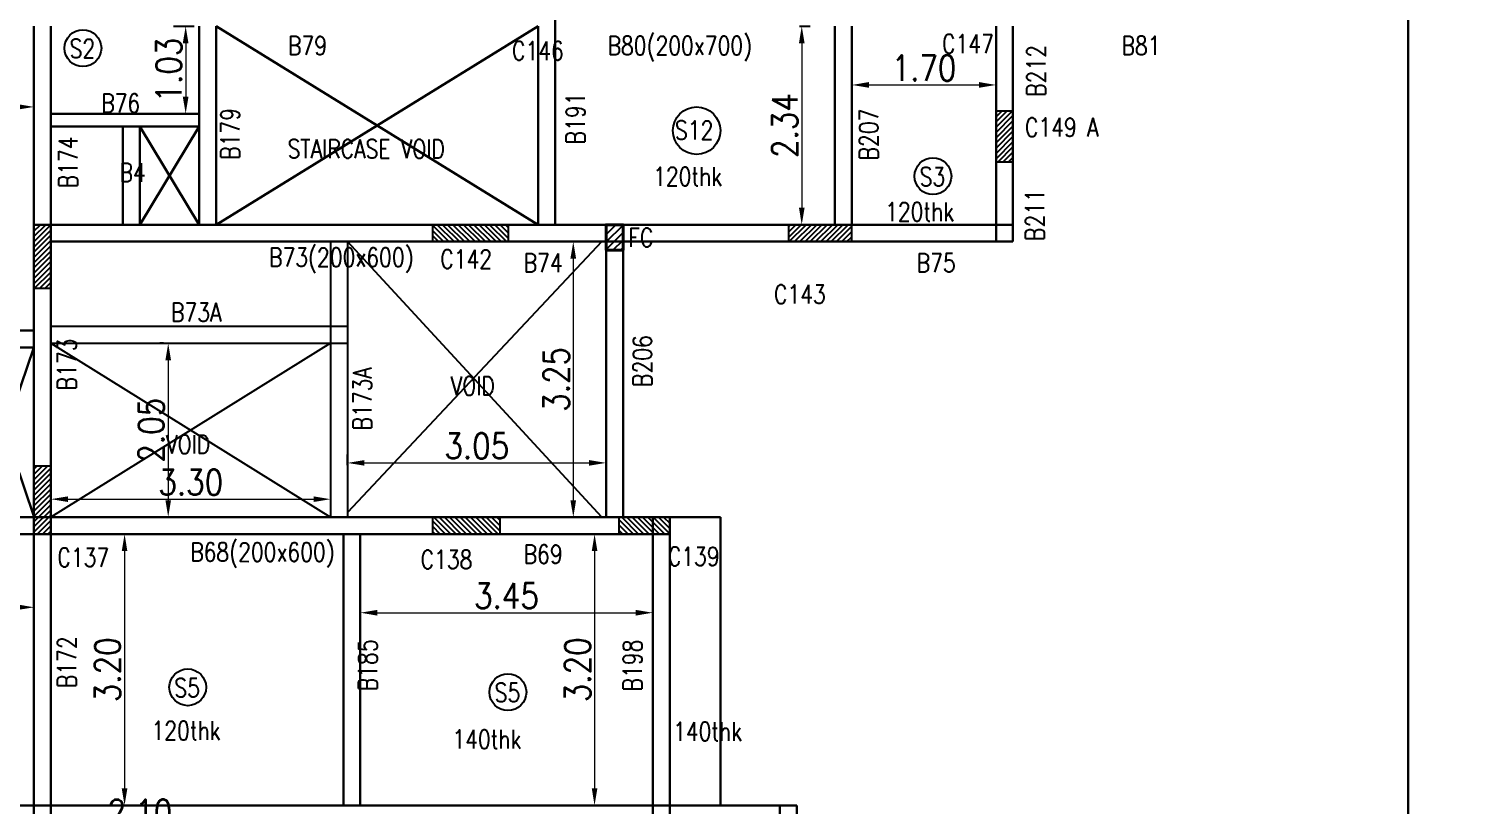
# Model space of a CAD drawing. Extents: x 461 to 37421, y -8279 to -202.
# Drawn here: x 36995.66 to 37012.53, y -8231.34 to -8222.17 of the extents above; entities that cross this region are included whole.
import ezdxf

# ---------------------------------------------------------------- set-up
doc = ezdxf.new("R2010")
doc.units = 0
doc.header["$MEASUREMENT"] = 0
doc.header["$PDMODE"] = 34
doc.header["$PDSIZE"] = 0.2
for name, color, linetype in [('COLNO', 4, 'Continuous'), ('DIM', 253, 'Continuous'), ('FLAT NOS', 4, 'Continuous'), ('K-col', 1, 'Continuous')]:
    doc.layers.add(name, color=color, linetype=linetype)
doc.layers.add('DIMENSIONS', color=71, linetype='Continuous', lineweight=13)
doc.layers.add('k-beam', color=6, linetype='Continuous', lineweight=30)
doc.styles.add('RS', font='ROMANS.shx', dxfattribs={"width": 0.85})
doc.dimstyles.new('DIM1', dxfattribs={"dimtxt": 0.3, "dimasz": 0.2, "dimexe": 0.1, "dimexo": 0.0625, "dimgap": 0.05, "dimtad": 1, "dimzin": 0, "dimdsep": 46, "dimtxsty": 'RS', "dimcen": 0.09, "dimclrd": 256, "dimclre": 256, "dimclrt": 12, "dimaunit": 1, "dimadec": 3, "dimazin": 0, "dimtfac": 1, "dimtofl": 0, "dimtmove": 2, "dimatfit": 3, "dimfxl": 1, "dimtolj": 1, "dimtzin": 0, "dimlwd": -1, "dimarcsym": 0})

# ---------------------------------------------------------------- blocks, each defined once
blk = doc.blocks.new('fsdfsdf')
h = blk.add_hatch()
h.set_pattern_fill('ANSI31', color=1, scale=0.5)
h.set_pattern_definition([(45, (11.83, -0.099994), (-0.04419417382, 0.04419417382), [])])
h.paths.add_polyline_path([(37113.084, -7948.211), (37112.884, -7948.211), (37112.884, -7948.511), (37113.084, -7948.511)])
at = {"layer": 'K-col'}
h = blk.add_hatch(dxfattribs=at)
h.set_pattern_fill('ANSI31', color=256, scale=0.35, style=0)
h.set_pattern_definition([(45, (-263.63834, 258.75424), (-0.030935921677, 0.030935921677), [])])
h.paths.add_polyline_path([(37117.684, -7946.871), (37117.484, -7946.871), (37117.484, -7947.471), (37117.684, -7947.471)])
h = blk.add_hatch(dxfattribs=at)
h.set_pattern_fill('ANSI31', color=256, scale=0.35, angle=-180, style=0)
h.set_pattern_definition([(225, (-260.49301, 253.893836), (0.030935921677, -0.030935921677), [])])
h.paths.add_polyline_path([(37106.334, -7948.211), (37106.134, -7948.211), (37106.134, -7948.961), (37106.334, -7948.961)])
h = blk.add_hatch(dxfattribs=at)
h.set_pattern_fill('ANSI31', color=256, scale=0.35, angle=-90, style=0)
h.set_pattern_definition([(315, (-249.200797, 256.028), (0.030935921677, 0.030935921677), [])])
h.paths.add_polyline_path([(37111.509, -7948.411), (37111.509, -7948.211), (37111.059, -7948.211), (37111.059, -7948.411)])
h.paths.add_polyline_path([(37111.059, -7948.411), (37111.059, -7948.211), (37110.895, -7948.211, -0.067586), (37110.909, -7948.311, -0.067586), (37110.895, -7948.411)])
h.paths.add_polyline_path([(37110.834, -7948.411), (37110.895, -7948.411, 0.067586), (37110.909, -7948.311, 0.067586), (37110.895, -7948.211), (37110.834, -7948.211)])
h.paths.add_polyline_path([(37111.659, -7948.311, -0.067586), (37111.673, -7948.211), (37111.509, -7948.211), (37111.509, -7948.411), (37111.673, -7948.411, -0.067586)])
h.paths.add_polyline_path([(37111.734, -7948.211), (37111.673, -7948.211, 0.067586), (37111.659, -7948.311, 0.067586), (37111.673, -7948.411), (37111.734, -7948.411)])
h = blk.add_hatch(dxfattribs=at)
h.set_pattern_fill('ANSI31', color=256, scale=0.35, angle=-180, style=0)
h.set_pattern_definition([(225, (-250.036487, 253.52269), (0.030935921677, -0.030935921677), [])])
h.paths.add_polyline_path([(37115.784, -7948.411), (37115.784, -7948.211), (37115.034, -7948.211), (37115.034, -7948.411)])
h = blk.add_hatch(dxfattribs=at)
h.set_pattern_fill('ANSI31', color=256, scale=0.35, style=0)
h.set_pattern_definition([(45, (-269.219976, 254.362537), (-0.030935921677, 0.030935921677), [])])
h.paths.add_polyline_path([(37106.334, -7951.061), (37106.134, -7951.061), (37106.134, -7951.861), (37106.334, -7951.861)])
h = blk.add_hatch(dxfattribs=at)
h.set_pattern_fill('ANSI31', color=256, scale=0.35, angle=-90, style=0)
h.set_pattern_definition([(315, (45317.057792, 29423.692835), (0.030935921677, 0.030935921677), [])])
h.paths.add_polyline_path([(37111.634, -7951.861), (37111.634, -7951.661), (37110.834, -7951.661), (37110.834, -7951.861)])
h = blk.add_hatch(dxfattribs=at)
h.set_pattern_fill('ANSI31', color=256, scale=0.35, angle=-90, style=0)
h.set_pattern_definition([(315, (45319.259496, 29429.4612), (0.030935921677, 0.030935921677), [])])
h.paths.add_polyline_path([(37113.634, -7951.861), (37113.634, -7951.661), (37113.034, -7951.661), (37113.034, -7951.861)])
at = {"color": 3}
for p, q in [((37109.633, -7948.411), (37109.633, -7951.661)), ((37109.833, -7948.411), (37109.833, -7951.661)), ((37106.334, -7949.41), (37109.832, -7949.41)), ((37106.334, -7949.61), (37109.832, -7949.61))]:
    blk.add_line(p, q, dxfattribs=at)
for p, q in [((37112.834, -7951.66), (37109.832, -7948.41)), ((37112.833, -7948.411), (37109.832, -7951.607)), ((37106.334, -7949.61), (37109.633, -7951.66)), ((37109.633, -7949.61), (37106.334, -7951.66))]:
    blk.add_line(p, q)
at = {"color": 3, "lineweight": 40}
blk.add_lwpolyline([(37112.884, -7948.511), (37113.084, -7948.511), (37113.084, -7948.211), (37112.884, -7948.211)], close=True, dxfattribs=at)
at = {"color": 1, "lineweight": 40}
blk.add_lwpolyline([(37112.884, -7948.511), (37113.084, -7948.511), (37113.084, -7948.211), (37112.884, -7948.211)], close=True, dxfattribs=at)
for centre, radius in [((37106.712, -7946.129), 0.217), ((37113.952, -7947.102), 0.28), ((37116.74, -7947.639), 0.217), ((37107.948, -7953.668), 0.217), ((37111.726, -7953.726), 0.217)]:
    blk.add_circle(centre, radius)
at = {"layer": 'k-beam'}
for p, q in [((37112.284, -7948.211), (37112.284, -7945.671)), ((37106.134, -7948.211), (37106.134, -7945.871)), ((37106.334, -7948.211), (37106.334, -7945.871)), ((37108.084, -7948.211), (37108.084, -7945.871)), ((37112.083, -7945.871), (37108.283, -7948.211)), ((37108.284, -7945.871), (37112.083, -7948.211)), ((37108.284, -7948.211), (37108.284, -7945.871)), ((37108.284, -7945.871), (37112.084, -7948.211)), ((37112.084, -7945.871), (37108.284, -7948.211)), ((37112.084, -7945.871), (37112.084, -7948.211)), ((37115.584, -7945.871), (37115.584, -7948.211)), ((37115.784, -7946.471), (37115.784, -7945.871)), ((37117.484, -7948.411), (37117.484, -7945.871)), ((37117.684, -7948.411), (37117.684, -7945.871)), ((37115.784, -7946.471), (37115.784, -7948.211)), ((37106.334, -7946.902), (37108.084, -7946.902)), ((37106.334, -7947.052), (37108.084, -7947.052)), ((37107.184, -7947.052), (37107.184, -7948.211)), ((37108.084, -7947.052), (37107.384, -7948.211)), ((37107.384, -7947.052), (37108.084, -7948.211)), ((37107.384, -7947.052), (37107.384, -7948.211)), ((37106.134, -7968.511), (37106.134, -7948.211)), ((37106.134, -7948.211), (37117.684, -7948.211)), ((37106.334, -7968.511), (37106.334, -7948.211)), ((37106.334, -7948.411), (37117.684, -7948.411)), ((37112.884, -7948.411), (37112.884, -7951.661)), ((37113.084, -7948.411), (37113.084, -7951.661)), ((37101.254, -7949.461), (37106.134, -7949.461)), ((37101.254, -7949.661), (37106.134, -7949.661)), ((37106.134, -7949.661), (37105.454, -7951.651)), ((37105.458, -7949.661), (37106.134, -7951.651)), ((37113.634, -7951.661), (37101.254, -7951.661)), ((37113.434, -7961.861), (37113.434, -7951.661)), ((37113.634, -7961.861), (37113.634, -7951.661)), ((37113.634, -7951.661), (37114.234, -7951.661)), ((37114.234, -7951.661), (37114.234, -7955.061)), ((37101.254, -7951.861), (37113.634, -7951.861)), ((37109.784, -7951.861), (37109.784, -7955.061)), ((37109.984, -7951.861), (37109.984, -7955.061)), ((37092.254, -7955.061), (37115.134, -7955.061)), ((37114.934, -7961.861), (37114.934, -7955.061)), ((37115.134, -7961.863), (37115.134, -7955.061))]:
    blk.add_line(p, q, dxfattribs=at)
at = {"layer": 'K-col'}
for points in [[(37117.484, -7947.471), (37117.684, -7947.471), (37117.684, -7946.871), (37117.484, -7946.871)], [(37106.134, -7948.961), (37106.334, -7948.961), (37106.334, -7948.211), (37106.134, -7948.211)], [(37110.834, -7948.211), (37110.834, -7948.411), (37111.734, -7948.411), (37111.734, -7948.211)], [(37115.034, -7948.211), (37115.034, -7948.411), (37115.784, -7948.411), (37115.784, -7948.211)], [(37106.134, -7951.861), (37106.334, -7951.861), (37106.334, -7951.061), (37106.134, -7951.061)], [(37110.834, -7951.661), (37110.834, -7951.861), (37111.634, -7951.861), (37111.634, -7951.661)], [(37113.034, -7951.661), (37113.034, -7951.861), (37113.634, -7951.861), (37113.634, -7951.661)]]:
    blk.add_lwpolyline(points, close=True, dxfattribs=at)
at = {"layer": 'COLNO', "color": 3, "lineweight": -3, "style": 'RS', "width": 0.8}
for s, rotation, p in [('B80(200x700)', 359.9918, (37112.901, -7946.209)), ('B79', 359.9918, (37109.131, -7946.209)), ('B212', 89.9918, (37118.068, -7946.703)), ('B81', 359.9918, (37118.964, -7946.209)), ('B76', 359.9918, (37106.927, -7946.887)), ('B191', 89.9918, (37112.634, -7947.263)), ('B179', 89.9918, (37108.559, -7947.446)), ('B207', 89.9918, (37116.092, -7947.453)), ('B174', 89.9918, (37106.646, -7947.781)), ('B4', 359.9918, (37107.143, -7947.706)), ('120thk', 359.9918, (37113.438, -7947.752)), ('120thk', 359.9918, (37116.175, -7948.168)), ('B211', 89.9918, (37118.053, -7948.403)), ('B73(200x600)', 359.9918, (37108.908, -7948.705)), ('B74', 359.9918, (37111.911, -7948.771)), ('B75', 359.9918, (37116.548, -7948.771)), ('B73A', 359.9918, (37107.751, -7949.354)), ('B173', 89.9918, (37106.633, -7950.164)), ('B206', 89.9918, (37113.422, -7950.125)), ('B173A', 89.9918, (37110.118, -7950.637)), ('VOID', 359.9918, (37111.05, -7950.223)), ('VOID', 359.9918, (37107.692, -7950.912)), ('B68(200x600)', 359.9918, (37107.977, -7952.182)), ('B69', 359.9918, (37111.911, -7952.208)), ('B172', 89.9918, (37106.633, -7953.678)), ('B185', 89.9918, (37110.182, -7953.714)), ('B198', 89.9918, (37113.307, -7953.717)), ('120thk', 359.9918, (37107.521, -7954.289)), ('140thk', 359.9918, (37113.673, -7954.298)), ('140thk', 359.9918, (37111.07, -7954.391))]:
    blk.add_text(s, height=0.22, rotation=rotation, dxfattribs=at).set_placement(p)
at = {"layer": 'COLNO', "lineweight": -3, "style": 'RS', "width": 0.8}
for s, p in [('C147', (37116.848, -7946.187)), ('C146', (37111.774, -7946.269)), ('C149 A', (37117.825, -7947.172)), ('STAIRCASE VOID', (37109.126, -7947.427)), ('C142', (37110.928, -7948.727)), ('C143', (37114.865, -7949.142)), ('C137', (37106.411, -7952.246)), ('C138', (37110.696, -7952.271)), ('C139', (37113.612, -7952.234))]:
    blk.add_text(s, height=0.22, rotation=359.9918, dxfattribs=at).set_placement(p)
at = {"layer": 'COLNO', "color": 1, "lineweight": -3, "style": 'RS', "width": 0.8}
for s, p in [('S2', (37106.555, -7946.244)), ('S12', (37113.696, -7947.207)), ('S3', (37116.583, -7947.755)), ('FC', (37113.147, -7948.472)), ('S5', (37107.791, -7953.784)), ('S5', (37111.57, -7953.841))]:
    blk.add_text(s, height=0.22, rotation=359.9918, dxfattribs=at).set_placement(p)
blk = doc.blocks.new('*D2373')
at = {"layer": 'Defpoints', "color": 0, "lineweight": 30, "transparency": 16777216}
for p in [(36995.726, -8223.097), (36990.846, -8223.191, 0), (36995.726, -8223.191, 0)]:
    blk.add_point(p, dxfattribs=at)
at = {"layer": 'DIMENSIONS', "lineweight": -2, "transparency": 16777216}
for p, q in [((36990.846, -8223.128), (36990.846, -8222.997)), ((36995.726, -8223.128), (36995.726, -8222.997))]:
    blk.add_line(p, q, dxfattribs=at)
at = {"layer": 'DIMENSIONS', "transparency": 16777216}
blk.add_line((36991.046, -8223.097), (36995.526, -8223.097), dxfattribs=at)
at = {"layer": 'DIMENSIONS', "lineweight": 30, "transparency": 16777216}
for points in [[(36991.046, -8223.063), (36991.046, -8223.13), (36990.846, -8223.097)], [(36995.526, -8223.063), (36995.526, -8223.13), (36995.726, -8223.097)]]:
    blk.add_solid(points, dxfattribs=at)
at = {"layer": 'DIMENSIONS', "color": 12, "lineweight": 30, "transparency": 16777216, "insert": (36993.286, -8222.897), "char_height": 0.3, "attachment_point": 5, "style": 'RS'}
blk.add_mtext('\\A1;4.88', dxfattribs=at)
blk = doc.blocks.new('*D2375')
at = {"layer": 'Defpoints', "color": 0, "lineweight": 30, "transparency": 16777216}
for p in [(36997.309, -8222.146, 0), (36997.309, -8223.177, 0), (36997.516, -8223.177)]:
    blk.add_point(p, dxfattribs=at)
at = {"layer": 'DIMENSIONS', "lineweight": -2, "transparency": 16777216}
for p, q in [((36997.372, -8222.146), (36997.616, -8222.146)), ((36997.372, -8223.177), (36997.616, -8223.177))]:
    blk.add_line(p, q, dxfattribs=at)
at = {"layer": 'DIMENSIONS', "transparency": 16777216}
blk.add_line((36997.516, -8222.346), (36997.516, -8222.977), dxfattribs=at)
at = {"layer": 'DIMENSIONS', "lineweight": 30, "transparency": 16777216}
for points in [[(36997.482, -8222.346), (36997.549, -8222.346), (36997.516, -8222.146)], [(36997.482, -8222.977), (36997.549, -8222.977), (36997.516, -8223.177)]]:
    blk.add_solid(points, dxfattribs=at)
at = {"layer": 'DIMENSIONS', "color": 12, "lineweight": 30, "transparency": 16777216, "insert": (36997.316, -8222.662), "char_height": 0.3, "attachment_point": 5, "rotation": 90, "style": 'RS'}
blk.add_mtext('\\A1;1.03', dxfattribs=at)
blk = doc.blocks.new('*D2395')
at = {"layer": 'Defpoints', "color": 0, "lineweight": 30, "transparency": 16777216}
for p in [(37005.376, -8222.746, 0), (37007.076, -8222.746, 0), (37007.076, -8222.838)]:
    blk.add_point(p, dxfattribs=at)
at = {"layer": 'DIMENSIONS', "lineweight": -2, "transparency": 16777216}
for p, q in [((37005.376, -8222.808), (37005.376, -8222.938)), ((37007.076, -8222.808), (37007.076, -8222.938))]:
    blk.add_line(p, q, dxfattribs=at)
at = {"layer": 'DIMENSIONS', "transparency": 16777216}
blk.add_line((37005.576, -8222.838), (37006.876, -8222.838), dxfattribs=at)
at = {"layer": 'DIMENSIONS', "lineweight": 30, "transparency": 16777216}
for points in [[(37005.576, -8222.804), (37005.576, -8222.871), (37005.376, -8222.838)], [(37006.876, -8222.804), (37006.876, -8222.871), (37007.076, -8222.838)]]:
    blk.add_solid(points, dxfattribs=at)
at = {"layer": 'DIMENSIONS', "color": 12, "lineweight": 30, "transparency": 16777216, "insert": (37006.226, -8222.638), "char_height": 0.3, "attachment_point": 5, "style": 'RS'}
blk.add_mtext('\\A1;1.70', dxfattribs=at)
blk = doc.blocks.new('*D2396')
at = {"layer": 'Defpoints', "color": 0, "lineweight": 30, "transparency": 16777216}
for p in [(37004.693, -8222.146, 0), (37004.693, -8224.486, 0), (37004.784, -8224.486)]:
    blk.add_point(p, dxfattribs=at)
at = {"layer": 'DIMENSIONS', "lineweight": -2, "transparency": 16777216}
for p, q in [((37004.756, -8222.146), (37004.884, -8222.146)), ((37004.756, -8224.486), (37004.884, -8224.486))]:
    blk.add_line(p, q, dxfattribs=at)
at = {"layer": 'DIMENSIONS', "transparency": 16777216}
blk.add_line((37004.784, -8222.346), (37004.784, -8224.286), dxfattribs=at)
at = {"layer": 'DIMENSIONS', "lineweight": 30, "transparency": 16777216}
for points in [[(37004.751, -8222.346), (37004.818, -8222.346), (37004.784, -8222.146)], [(37004.751, -8224.286), (37004.818, -8224.286), (37004.784, -8224.486)]]:
    blk.add_solid(points, dxfattribs=at)
at = {"layer": 'DIMENSIONS', "color": 12, "lineweight": 30, "transparency": 16777216, "insert": (37004.584, -8223.316), "char_height": 0.3, "attachment_point": 5, "rotation": 90, "style": 'RS'}
blk.add_mtext('\\A1;2.34', dxfattribs=at)
blk = doc.blocks.new('*D2397')
at = {"layer": 'Defpoints', "color": 0, "lineweight": 30, "transparency": 16777216}
for p in [(37002.476, -8227.296), (36999.425, -8227.385, 0), (37002.476, -8227.385, 0)]:
    blk.add_point(p, dxfattribs=at)
at = {"layer": 'DIMENSIONS', "lineweight": -2, "transparency": 16777216}
for p, q in [((36999.425, -8227.322), (36999.425, -8227.196)), ((37002.476, -8227.322), (37002.476, -8227.196))]:
    blk.add_line(p, q, dxfattribs=at)
at = {"layer": 'DIMENSIONS', "transparency": 16777216}
blk.add_line((36999.625, -8227.296), (37002.276, -8227.296), dxfattribs=at)
at = {"layer": 'DIMENSIONS', "lineweight": 30, "transparency": 16777216}
for points in [[(36999.625, -8227.263), (36999.625, -8227.329), (36999.425, -8227.296)], [(37002.276, -8227.263), (37002.276, -8227.329), (37002.476, -8227.296)]]:
    blk.add_solid(points, dxfattribs=at)
at = {"layer": 'DIMENSIONS', "color": 12, "lineweight": 30, "transparency": 16777216, "insert": (37000.951, -8227.096), "char_height": 0.3, "attachment_point": 5, "style": 'RS'}
blk.add_mtext('\\A1;3.05', dxfattribs=at)
blk = doc.blocks.new('*D2398')
at = {"layer": 'Defpoints', "color": 0, "lineweight": 30, "transparency": 16777216}
for p in [(37002.109, -8224.686, 0), (37002.089, -8227.936), (37002.109, -8227.936, 0)]:
    blk.add_point(p, dxfattribs=at)
at = {"layer": 'DIMENSIONS', "lineweight": -2, "transparency": 16777216}
for p, q in [((37002.046, -8224.686), (37001.989, -8224.686)), ((37002.046, -8227.936), (37001.989, -8227.936))]:
    blk.add_line(p, q, dxfattribs=at)
at = {"layer": 'DIMENSIONS', "transparency": 16777216}
blk.add_line((37002.089, -8224.886), (37002.089, -8227.736), dxfattribs=at)
at = {"layer": 'DIMENSIONS', "lineweight": 30, "transparency": 16777216}
for points in [[(37002.055, -8224.886), (37002.122, -8224.886), (37002.089, -8224.686)], [(37002.055, -8227.736), (37002.122, -8227.736), (37002.089, -8227.936)]]:
    blk.add_solid(points, dxfattribs=at)
at = {"layer": 'DIMENSIONS', "color": 12, "lineweight": 30, "transparency": 16777216, "insert": (37001.889, -8226.311), "char_height": 0.3, "attachment_point": 5, "rotation": 90, "style": 'RS'}
blk.add_mtext('\\A1;3.25', dxfattribs=at)
blk = doc.blocks.new('*D2399')
at = {"layer": 'Defpoints', "color": 0, "lineweight": 30, "transparency": 16777216}
for p in [(36997.319, -8225.885, 0), (36997.31, -8227.936), (36997.319, -8227.936, 0)]:
    blk.add_point(p, dxfattribs=at)
at = {"layer": 'DIMENSIONS', "lineweight": -2, "transparency": 16777216}
for p, q in [((36997.256, -8225.885), (36997.21, -8225.885)), ((36997.256, -8227.936), (36997.21, -8227.936))]:
    blk.add_line(p, q, dxfattribs=at)
at = {"layer": 'DIMENSIONS', "transparency": 16777216}
blk.add_line((36997.31, -8226.085), (36997.31, -8227.736), dxfattribs=at)
at = {"layer": 'DIMENSIONS', "lineweight": 30, "transparency": 16777216}
for points in [[(36997.277, -8226.085), (36997.343, -8226.085), (36997.31, -8225.885)], [(36997.277, -8227.736), (36997.343, -8227.736), (36997.31, -8227.936)]]:
    blk.add_solid(points, dxfattribs=at)
at = {"layer": 'DIMENSIONS', "color": 12, "lineweight": 30, "transparency": 16777216, "insert": (36997.11, -8226.91), "char_height": 0.3, "attachment_point": 5, "rotation": 90, "style": 'RS'}
blk.add_mtext('\\A1;2.05', dxfattribs=at)
blk = doc.blocks.new('*D2400')
at = {"layer": 'Defpoints', "color": 0, "lineweight": 30, "transparency": 16777216}
for p in [(36995.926, -8226.946, 0), (36999.225, -8226.946, 0), (36999.225, -8227.724)]:
    blk.add_point(p, dxfattribs=at)
at = {"layer": 'DIMENSIONS', "lineweight": -2, "transparency": 16777216}
for p, q in [((36995.926, -8227.009), (36995.926, -8227.824)), ((36999.225, -8227.009), (36999.225, -8227.824))]:
    blk.add_line(p, q, dxfattribs=at)
at = {"layer": 'DIMENSIONS', "transparency": 16777216}
blk.add_line((36996.126, -8227.724), (36999.025, -8227.724), dxfattribs=at)
at = {"layer": 'DIMENSIONS', "lineweight": 30, "transparency": 16777216}
for points in [[(36996.126, -8227.691), (36996.126, -8227.757), (36995.926, -8227.724)], [(36999.025, -8227.691), (36999.025, -8227.757), (36999.225, -8227.724)]]:
    blk.add_solid(points, dxfattribs=at)
at = {"layer": 'DIMENSIONS', "color": 12, "lineweight": 30, "transparency": 16777216, "insert": (36997.576, -8227.524), "char_height": 0.3, "attachment_point": 5, "style": 'RS'}
blk.add_mtext('\\A1;3.30', dxfattribs=at)
blk = doc.blocks.new('*D2401')
at = {"layer": 'Defpoints', "color": 0, "lineweight": 30, "transparency": 16777216}
for p in [(36999.576, -8228.783, 0), (37003.026, -8228.783, 0), (37003.026, -8229.063)]:
    blk.add_point(p, dxfattribs=at)
at = {"layer": 'DIMENSIONS', "lineweight": -2, "transparency": 16777216}
for p, q in [((36999.576, -8228.845), (36999.576, -8229.163)), ((37003.026, -8228.845), (37003.026, -8229.163))]:
    blk.add_line(p, q, dxfattribs=at)
at = {"layer": 'DIMENSIONS', "transparency": 16777216}
blk.add_line((36999.776, -8229.063), (37002.826, -8229.063), dxfattribs=at)
at = {"layer": 'DIMENSIONS', "lineweight": 30, "transparency": 16777216}
for points in [[(36999.776, -8229.03), (36999.776, -8229.097), (36999.576, -8229.063)], [(37002.826, -8229.03), (37002.826, -8229.097), (37003.026, -8229.063)]]:
    blk.add_solid(points, dxfattribs=at)
at = {"layer": 'DIMENSIONS', "color": 12, "lineweight": 30, "transparency": 16777216, "insert": (37001.301, -8228.863), "char_height": 0.3, "attachment_point": 5, "style": 'RS'}
blk.add_mtext('\\A1;3.45', dxfattribs=at)
blk = doc.blocks.new('*D2402')
at = {"layer": 'Defpoints', "color": 0, "lineweight": 30, "transparency": 16777216}
for p in [(37002.258, -8228.136, 0), (37002.258, -8231.336, 0), (37002.34, -8231.336)]:
    blk.add_point(p, dxfattribs=at)
at = {"layer": 'DIMENSIONS', "lineweight": -2, "transparency": 16777216}
for p, q in [((37002.32, -8228.136), (37002.44, -8228.136)), ((37002.32, -8231.336), (37002.44, -8231.336))]:
    blk.add_line(p, q, dxfattribs=at)
at = {"layer": 'DIMENSIONS', "transparency": 16777216}
blk.add_line((37002.34, -8228.336), (37002.34, -8231.136), dxfattribs=at)
at = {"layer": 'DIMENSIONS', "lineweight": 30, "transparency": 16777216}
for points in [[(37002.307, -8228.336), (37002.373, -8228.336), (37002.34, -8228.136)], [(37002.307, -8231.136), (37002.373, -8231.136), (37002.34, -8231.336)]]:
    blk.add_solid(points, dxfattribs=at)
at = {"layer": 'DIMENSIONS', "color": 12, "lineweight": 30, "transparency": 16777216, "insert": (37002.14, -8229.736), "char_height": 0.3, "attachment_point": 5, "rotation": 90, "style": 'RS'}
blk.add_mtext('\\A1;3.20', dxfattribs=at)
blk = doc.blocks.new('*D2403')
at = {"layer": 'Defpoints', "color": 0, "lineweight": 30, "transparency": 16777216}
for p in [(36997.036, -8228.136, 0), (36996.795, -8231.336), (36997.036, -8231.336, 0)]:
    blk.add_point(p, dxfattribs=at)
at = {"layer": 'DIMENSIONS', "lineweight": -2, "transparency": 16777216}
for p, q in [((36996.974, -8228.136), (36996.695, -8228.136)), ((36996.974, -8231.336), (36996.695, -8231.336))]:
    blk.add_line(p, q, dxfattribs=at)
at = {"layer": 'DIMENSIONS', "transparency": 16777216}
blk.add_line((36996.795, -8228.336), (36996.795, -8231.136), dxfattribs=at)
at = {"layer": 'DIMENSIONS', "lineweight": 30, "transparency": 16777216}
for points in [[(36996.762, -8228.336), (36996.828, -8228.336), (36996.795, -8228.136)], [(36996.762, -8231.136), (36996.828, -8231.136), (36996.795, -8231.336)]]:
    blk.add_solid(points, dxfattribs=at)
at = {"layer": 'DIMENSIONS', "color": 12, "lineweight": 30, "transparency": 16777216, "insert": (36996.595, -8229.736), "char_height": 0.3, "attachment_point": 5, "rotation": 90, "style": 'RS'}
blk.add_mtext('\\A1;3.20', dxfattribs=at)
blk = doc.blocks.new('*D2404')
at = {"layer": 'Defpoints', "color": 0, "lineweight": 30, "transparency": 16777216}
for p in [(36993.386, -8228.821, 0), (36995.726, -8228.821, 0), (36995.726, -8228.999)]:
    blk.add_point(p, dxfattribs=at)
at = {"layer": 'DIMENSIONS', "lineweight": -2, "transparency": 16777216}
for p, q in [((36993.386, -8228.883), (36993.386, -8229.099)), ((36995.726, -8228.883), (36995.726, -8229.099))]:
    blk.add_line(p, q, dxfattribs=at)
at = {"layer": 'DIMENSIONS', "transparency": 16777216}
blk.add_line((36993.586, -8228.999), (36995.526, -8228.999), dxfattribs=at)
at = {"layer": 'DIMENSIONS', "lineweight": 30, "transparency": 16777216}
for points in [[(36993.586, -8228.965), (36993.586, -8229.032), (36993.386, -8228.999)], [(36995.526, -8228.965), (36995.526, -8229.032), (36995.726, -8228.999)]]:
    blk.add_solid(points, dxfattribs=at)
at = {"layer": 'DIMENSIONS', "color": 12, "lineweight": 30, "transparency": 16777216, "insert": (36994.556, -8228.799), "char_height": 0.3, "attachment_point": 5, "style": 'RS'}
blk.add_mtext('\\A1;2.34', dxfattribs=at)
blk = doc.blocks.new('*D2421')
at = {"layer": 'Defpoints', "color": 0, "lineweight": 30, "transparency": 16777216}
for p in [(36998.026, -8231.616), (36995.926, -8231.869, 0), (36998.026, -8231.869, 0)]:
    blk.add_point(p, dxfattribs=at)
at = {"layer": 'DIMENSIONS', "lineweight": -2, "transparency": 16777216}
for p, q in [((36995.926, -8231.806), (36995.926, -8231.516)), ((36998.026, -8231.806), (36998.026, -8231.516))]:
    blk.add_line(p, q, dxfattribs=at)
at = {"layer": 'DIMENSIONS', "transparency": 16777216}
blk.add_line((36996.126, -8231.616), (36997.826, -8231.616), dxfattribs=at)
at = {"layer": 'DIMENSIONS', "lineweight": 30, "transparency": 16777216}
for points in [[(36996.126, -8231.583), (36996.126, -8231.649), (36995.926, -8231.616)], [(36997.826, -8231.583), (36997.826, -8231.649), (36998.026, -8231.616)]]:
    blk.add_solid(points, dxfattribs=at)
at = {"layer": 'DIMENSIONS', "color": 12, "lineweight": 30, "transparency": 16777216, "insert": (36996.976, -8231.416), "char_height": 0.3, "attachment_point": 5, "style": 'RS'}
blk.add_mtext('\\A1;2.10', dxfattribs=at)

msp = doc.modelspace()

# ---------------------------------------------------------------- linework, layer by layer
at = {"layer": 'DIMENSIONS', "lineweight": 30}
msp.add_lwpolyline([(36980.925, -8235.631), (37011.938, -8235.631), (37011.938, -8207.938), (36980.925, -8207.938)], close=True, dxfattribs=at)
at = {"layer": 'FLAT NOS', "lineweight": 30}
msp.add_circle((36995.726, -8234.837, 0), 44.46, dxfattribs=at)

# ---------------------------------------------------------------- block references
at = {"layer": 'DIM'}
msp.add_blockref('fsdfsdf', (-110.408, -276.275, 0), dxfattribs=at)

# ---------------------------------------------------------------- dimensions: what is measured, and where the dimension line sits
at = {"layer": 'DIMENSIONS', "lineweight": 30}
for base, p1, p2, picture, middle in [((36997.516, -8223.177), (36997.309, -8222.146, 0), (36997.309, -8223.177, 0), '*D2375', (36997.316, -8222.662)), ((37004.784, -8224.486), (37004.693, -8222.146, 0), (37004.693, -8224.486, 0), '*D2396', (37004.584, -8223.316)), ((37002.089, -8227.936), (37002.109, -8224.686, 0), (37002.109, -8227.936, 0), '*D2398', (37001.889, -8226.311)), ((36997.31, -8227.936), (36997.319, -8225.885, 0), (36997.319, -8227.936, 0), '*D2399', (36997.11, -8226.91)), ((36996.795, -8231.336), (36997.036, -8228.136, 0), (36997.036, -8231.336, 0), '*D2403', (36996.595, -8229.736)), ((37002.34, -8231.336), (37002.258, -8228.136, 0), (37002.258, -8231.336, 0), '*D2402', (37002.14, -8229.736))]:
    dim = msp.add_linear_dim(base=base, p1=p1, p2=p2, angle=90, dimstyle='DIM1', override={"dimpost": '\\X', "dimfxl": 0.18}, dxfattribs=at)
    dim.commit()
    dim.dimension.update_dxf_attribs({"geometry": picture, "text_midpoint": middle})
for base, p1, p2, picture, middle in [((37007.076, -8222.838), (37005.376, -8222.746, 0), (37007.076, -8222.746, 0), '*D2395', (37006.226, -8222.638)), ((36995.726, -8223.097), (36990.846, -8223.191, 0), (36995.726, -8223.191, 0), '*D2373', (36993.286, -8222.897)), ((36999.225, -8227.724), (36995.926, -8226.946, 0), (36999.225, -8226.946, 0), '*D2400', (36997.576, -8227.524)), ((37002.476, -8227.296), (36999.425, -8227.385, 0), (37002.476, -8227.385, 0), '*D2397', (37000.951, -8227.096)), ((36995.726, -8228.999), (36993.386, -8228.821, 0), (36995.726, -8228.821, 0), '*D2404', (36994.556, -8228.799)), ((37003.026, -8229.063), (36999.576, -8228.783, 0), (37003.026, -8228.783, 0), '*D2401', (37001.301, -8228.863)), ((36998.026, -8231.616), (36995.926, -8231.869, 0), (36998.026, -8231.869, 0), '*D2421', (36996.976, -8231.416))]:
    dim = msp.add_linear_dim(base=base, p1=p1, p2=p2, dimstyle='DIM1', override={"dimpost": '\\X', "dimfxl": 0.18}, dxfattribs=at)
    dim.commit()
    dim.dimension.update_dxf_attribs({"geometry": picture, "text_midpoint": middle})

doc.saveas('drawing.dxf')
